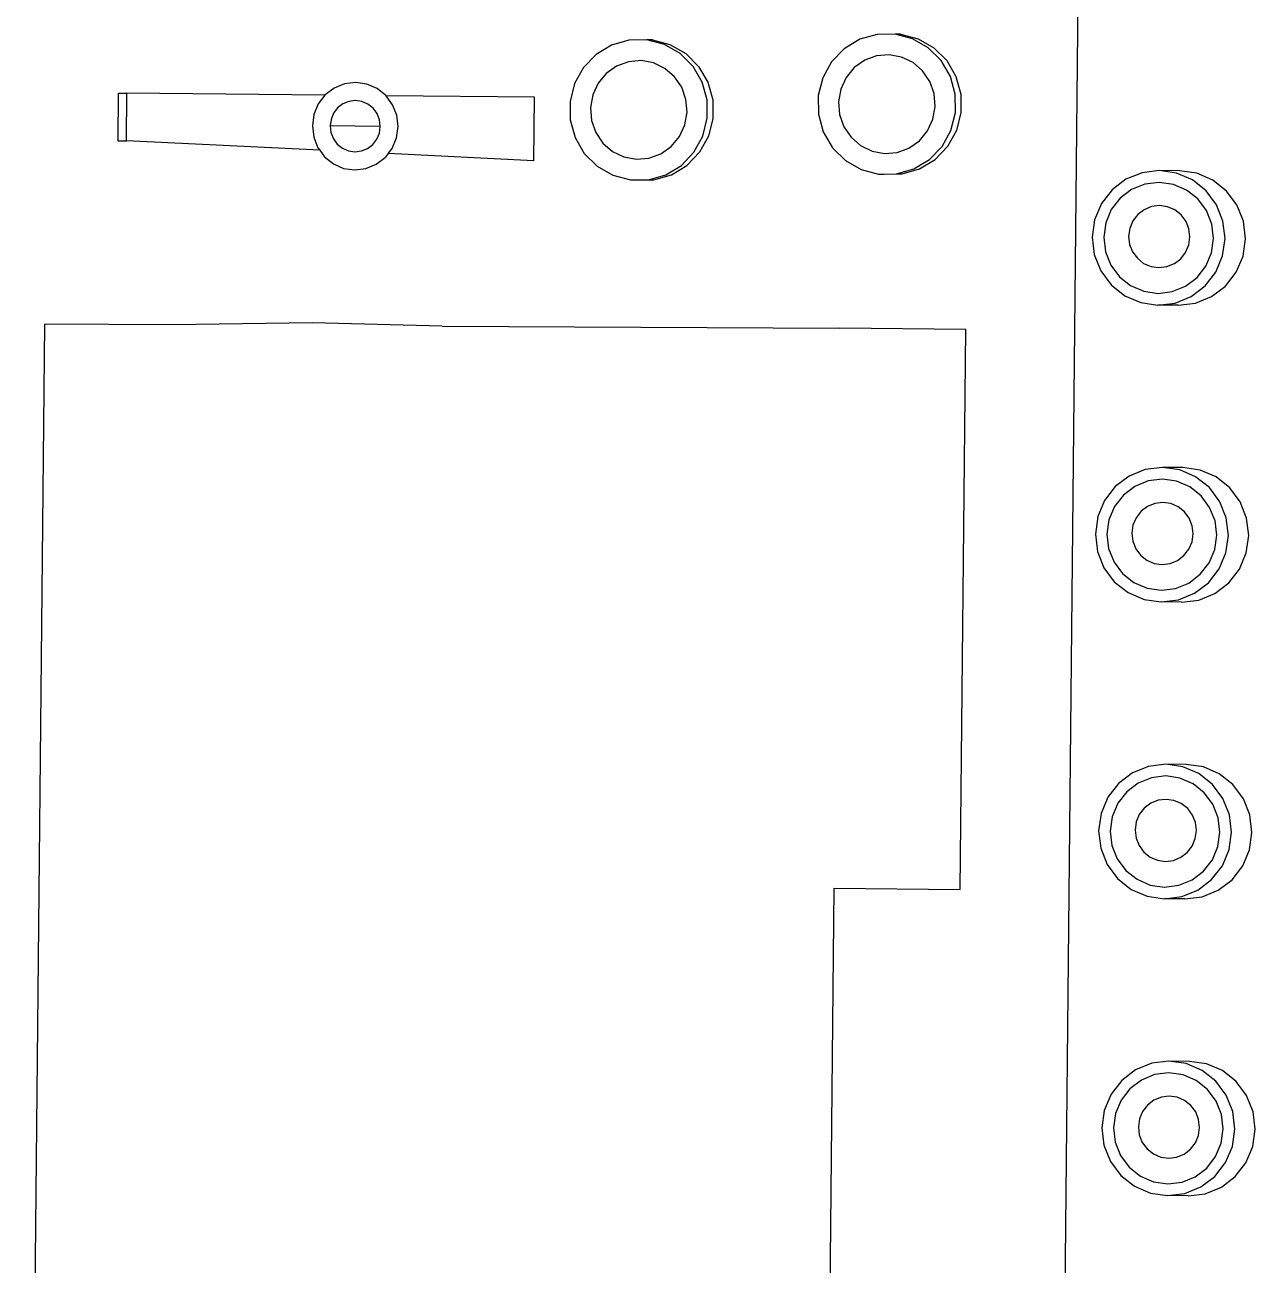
# Model space of a CAD drawing. Extents: x 3485972 to 3601240, y -673889 to -591207.
# Drawn here: x 3499868.2 to 3500007.3, y -607807.1 to -607666.9 of the extents above; entities that cross this region are included whole.
import ezdxf

# ---------------------------------------------------------------- set-up
doc = ezdxf.new("R2010")
doc.units = 0
doc.header["$LTSCALE"] = 6
doc.header["$MEASUREMENT"] = 0
doc.layers.add('medical equipment', color=4, linetype='CONTINUOUS')

msp = doc.modelspace()

# ---------------------------------------------------------------- linework, layer by layer
at = {"layer": 'medical equipment'}
for p, q in [((3499987.56, -607629.8), (3499983.6, -608025.84)), ((3499936.48, -607668.59), (3499934.52, -607669.15)), ((3499938.52, -607668.57), (3499936.48, -607668.59)), ((3499940.5, -607669.08), (3499938.52, -607668.57)), ((3499939.15, -607668.57), (3499938.52, -607668.57)), ((3499939.15, -607668.57), (3499941.12, -607669.09)), ((3499962.57, -607668.5), (3499960.82, -607669.56)), ((3499964.54, -607667.94), (3499962.57, -607668.5)), ((3499966.58, -607667.92), (3499964.54, -607667.94)), ((3499968.56, -607668.43), (3499966.58, -607667.92)), ((3499967.2, -607667.92), (3499966.58, -607667.92)), ((3499967.2, -607667.92), (3499969.18, -607668.44)), ((3499970.33, -607669.45), (3499968.56, -607668.43)), ((3499969.18, -607668.44), (3499970.96, -607669.46)), ((3499932.76, -607670.21), (3499931.34, -607671.7)), ((3499934.52, -607669.15), (3499932.76, -607670.21)), ((3499942.28, -607670.1), (3499940.5, -607669.08)), ((3499941.12, -607669.09), (3499942.9, -607670.11)), ((3499943.73, -607671.56), (3499942.28, -607670.1)), ((3499942.9, -607670.11), (3499944.36, -607671.57)), ((3499960.82, -607669.56), (3499959.39, -607671.04)), ((3499965.91, -607670.26), (3499964.48, -607670.38)), ((3499967.31, -607670.51), (3499965.91, -607670.26)), ((3499971.79, -607670.91), (3499970.33, -607669.45)), ((3499970.96, -607669.46), (3499972.42, -607670.91)), ((3499931.34, -607671.7), (3499930.33, -607673.51)), ((3499935.08, -607671.52), (3499933.91, -607672.35)), ((3499936.43, -607671.03), (3499935.08, -607671.52)), ((3499937.85, -607670.91), (3499936.43, -607671.03)), ((3499939.25, -607671.17), (3499937.85, -607670.91)), ((3499940.55, -607671.79), (3499939.25, -607671.17)), ((3499944.77, -607673.35), (3499943.73, -607671.56)), ((3499944.36, -607671.57), (3499945.4, -607673.36)), ((3499959.39, -607671.04), (3499958.39, -607672.86)), ((3499961.96, -607671.7), (3499961.04, -607672.81)), ((3499963.14, -607670.87), (3499961.96, -607671.7)), ((3499964.48, -607670.38), (3499963.14, -607670.87)), ((3499968.6, -607671.14), (3499967.31, -607670.51)), ((3499969.69, -607672.08), (3499968.6, -607671.14)), ((3499972.83, -607672.7), (3499971.79, -607670.91)), ((3499972.42, -607670.91), (3499973.45, -607672.7)), ((3499933.91, -607672.35), (3499932.99, -607673.46)), ((3499941.64, -607672.73), (3499940.55, -607671.79)), ((3499942.45, -607673.92), (3499941.64, -607672.73)), ((3499958.39, -607672.86), (3499957.88, -607674.87)), ((3499961.04, -607672.81), (3499960.43, -607674.13)), ((3499970.5, -607673.27), (3499969.69, -607672.08)), ((3499973.38, -607674.7), (3499972.83, -607672.7)), ((3499973.45, -607672.7), (3499974, -607674.71)), ((3499903.14, -607674.02), (3499902.13, -607674.79)), ((3499904.32, -607673.53), (3499903.14, -607674.02)), ((3499905.58, -607673.38), (3499904.32, -607673.53)), ((3499906.83, -607673.56), (3499905.58, -607673.38)), ((3499907.99, -607674.06), (3499906.83, -607673.56)), ((3499908.99, -607674.86), (3499907.99, -607674.06)), ((3499930.33, -607673.51), (3499929.83, -607675.52)), ((3499932.99, -607673.46), (3499932.38, -607674.78)), ((3499942.93, -607675.3), (3499942.45, -607673.92)), ((3499945.32, -607675.35), (3499944.77, -607673.35)), ((3499945.4, -607673.36), (3499945.95, -607675.36)), ((3499960.43, -607674.13), (3499960.18, -607675.56)), ((3499970.99, -607674.64), (3499970.5, -607673.27)), ((3499878.72, -607679.96), (3499878.77, -607674.58)), ((3499878.77, -607674.58), (3499879.71, -607674.59)), ((3499879.66, -607679.97), (3499879.71, -607674.59)), ((3499902.11, -607674.81), (3499879.71, -607674.59)), ((3499901.35, -607675.81), (3499900.86, -607677)), ((3499902.11, -607674.81), (3499901.35, -607675.81)), ((3499902.13, -607674.79), (3499902.11, -607674.81)), ((3499904.13, -607675.81), (3499903.54, -607676.26)), ((3499904.82, -607675.52), (3499904.13, -607675.81)), ((3499905.56, -607675.43), (3499904.82, -607675.52)), ((3499906.29, -607675.54), (3499905.56, -607675.43)), ((3499906.97, -607675.83), (3499906.29, -607675.54)), ((3499907.55, -607676.3), (3499906.97, -607675.83)), ((3499909.01, -607674.88), (3499908.99, -607674.86)), ((3499925.81, -607675.05), (3499909.01, -607674.88)), ((3499909.75, -607675.89), (3499909.01, -607674.88)), ((3499910.22, -607677.09), (3499909.75, -607675.89)), ((3499925.74, -607682.22), (3499925.81, -607675.05)), ((3499929.83, -607675.52), (3499929.85, -607677.6)), ((3499932.38, -607674.78), (3499932.12, -607676.21)), ((3499943.05, -607676.75), (3499942.93, -607675.3)), ((3499945.34, -607677.43), (3499945.32, -607675.35)), ((3499945.95, -607675.36), (3499945.97, -607677.44)), ((3499957.88, -607674.87), (3499957.9, -607676.95)), ((3499960.18, -607675.56), (3499960.29, -607677.01)), ((3499971.1, -607676.1), (3499970.99, -607674.64)), ((3499973.4, -607676.78), (3499973.38, -607674.7)), ((3499974, -607674.71), (3499974.02, -607676.79)), ((3499900.86, -607677), (3499900.68, -607678.27)), ((3499903.09, -607676.85), (3499902.8, -607677.55)), ((3499903.54, -607676.26), (3499903.09, -607676.85)), ((3499908, -607676.9), (3499907.55, -607676.3)), ((3499908.27, -607677.6), (3499908, -607676.9)), ((3499910.38, -607678.37), (3499910.22, -607677.09)), ((3499932.12, -607676.21), (3499932.24, -607677.66)), ((3499942.79, -607678.18), (3499943.05, -607676.75)), ((3499957.9, -607676.95), (3499958.45, -607678.96)), ((3499960.29, -607677.01), (3499960.78, -607678.38)), ((3499970.85, -607677.53), (3499971.1, -607676.1)), ((3499972.89, -607678.8), (3499973.4, -607676.78)), ((3499974.02, -607676.79), (3499973.52, -607678.8)), ((3499900.68, -607678.27), (3499900.83, -607679.56)), ((3499902.8, -607677.55), (3499902.69, -607678.29)), ((3499902.69, -607678.29), (3499902.78, -607679.04)), ((3499908.36, -607678.35), (3499902.69, -607678.29)), ((3499908.26, -607679.1), (3499908.36, -607678.35)), ((3499908.36, -607678.35), (3499908.27, -607677.6)), ((3499910.2, -607679.65), (3499910.38, -607678.37)), ((3499929.85, -607677.6), (3499930.4, -607679.61)), ((3499932.24, -607677.66), (3499932.72, -607679.03)), ((3499942.18, -607679.5), (3499942.79, -607678.18)), ((3499944.83, -607679.45), (3499945.34, -607677.43)), ((3499945.97, -607677.44), (3499945.46, -607679.45)), ((3499960.78, -607678.38), (3499961.59, -607679.58)), ((3499970.24, -607678.85), (3499970.85, -607677.53)), ((3499878.72, -607679.96), (3499879.66, -607679.97)), ((3499901.51, -607681.03), (3499879.66, -607679.97)), ((3499900.83, -607679.56), (3499901.3, -607680.75)), ((3499902.78, -607679.04), (3499903.06, -607679.74)), ((3499903.06, -607679.74), (3499903.5, -607680.35)), ((3499907.51, -607680.39), (3499907.97, -607679.79)), ((3499907.97, -607679.79), (3499908.26, -607679.1)), ((3499909.7, -607680.84), (3499910.2, -607679.65)), ((3499930.4, -607679.61), (3499931.43, -607681.4)), ((3499932.72, -607679.03), (3499933.53, -607680.23)), ((3499941.26, -607680.61), (3499942.18, -607679.5)), ((3499943.83, -607681.26), (3499944.83, -607679.45)), ((3499945.46, -607679.45), (3499944.46, -607681.27)), ((3499958.45, -607678.96), (3499959.49, -607680.75)), ((3499961.59, -607679.58), (3499962.68, -607680.52)), ((3499968.14, -607680.79), (3499969.32, -607679.96)), ((3499969.32, -607679.96), (3499970.24, -607678.85)), ((3499971.89, -607680.61), (3499972.89, -607678.8)), ((3499973.52, -607678.8), (3499972.51, -607680.62)), ((3499901.3, -607680.75), (3499901.51, -607681.03)), ((3499901.51, -607681.03), (3499902.06, -607681.79)), ((3499903.5, -607680.35), (3499904.08, -607680.81)), ((3499904.08, -607680.81), (3499904.77, -607681.11)), ((3499904.77, -607681.11), (3499905.5, -607681.21)), ((3499905.5, -607681.21), (3499906.23, -607681.12)), ((3499906.23, -607681.12), (3499906.92, -607680.84)), ((3499906.92, -607680.84), (3499907.51, -607680.39)), ((3499909.26, -607681.41), (3499908.92, -607681.85)), ((3499909.26, -607681.41), (3499909.7, -607680.84)), ((3499925.74, -607682.22), (3499909.26, -607681.41)), ((3499925.74, -607682.25), (3499909.26, -607681.41)), ((3499931.43, -607681.4), (3499932.89, -607682.85)), ((3499933.53, -607680.23), (3499934.62, -607681.17)), ((3499934.62, -607681.17), (3499935.91, -607681.79)), ((3499938.74, -607681.93), (3499940.09, -607681.44)), ((3499940.09, -607681.44), (3499941.26, -607680.61)), ((3499942.41, -607682.75), (3499943.83, -607681.26)), ((3499944.46, -607681.27), (3499943.03, -607682.75)), ((3499959.49, -607680.75), (3499960.95, -607682.2)), ((3499962.68, -607680.52), (3499963.97, -607681.14)), ((3499963.97, -607681.14), (3499965.38, -607681.4)), ((3499965.38, -607681.4), (3499966.8, -607681.28)), ((3499966.8, -607681.28), (3499968.14, -607680.79)), ((3499970.46, -607682.1), (3499971.89, -607680.61)), ((3499972.51, -607680.62), (3499971.09, -607682.1)), ((3499902.06, -607681.79), (3499903.06, -607682.58)), ((3499903.06, -607682.58), (3499904.22, -607683.09)), ((3499906.73, -607683.11), (3499907.91, -607682.63)), ((3499907.91, -607682.63), (3499908.92, -607681.85)), ((3499925.74, -607682.25), (3499925.74, -607682.22)), ((3499932.89, -607682.85), (3499934.67, -607683.87)), ((3499935.91, -607681.79), (3499937.32, -607682.05)), ((3499937.32, -607682.05), (3499938.74, -607681.93)), ((3499940.65, -607683.81), (3499942.41, -607682.75)), ((3499941.28, -607683.81), (3499943.03, -607682.75)), ((3499960.95, -607682.2), (3499962.73, -607683.22)), ((3499968.71, -607683.16), (3499970.46, -607682.1)), ((3499969.33, -607683.16), (3499971.09, -607682.1)), ((3499904.22, -607683.09), (3499905.48, -607683.27)), ((3499905.48, -607683.27), (3499906.73, -607683.11)), ((3499934.67, -607683.87), (3499936.65, -607684.39)), ((3499938.69, -607684.37), (3499940.65, -607683.81)), ((3499939.31, -607684.37), (3499941.28, -607683.81)), ((3499962.73, -607683.22), (3499964.7, -607683.74)), ((3499964.7, -607683.74), (3499965.28, -607683.73)), ((3499965.28, -607683.73), (3499965.33, -607683.75)), ((3499965.33, -607683.75), (3499966.74, -607683.72)), ((3499966.74, -607683.72), (3499968.71, -607683.16)), ((3499966.74, -607683.72), (3499967.37, -607683.72)), ((3499967.37, -607683.72), (3499969.33, -607683.16)), ((3499992.68, -607684.32), (3499991.11, -607685.52)), ((3499994.5, -607683.58), (3499992.68, -607684.32)), ((3499996.45, -607683.34), (3499994.5, -607683.58)), ((3499998.39, -607683.62), (3499996.45, -607683.34)), ((3499998.75, -607683.37), (3499996.45, -607683.34)), ((3500000.2, -607684.4), (3499998.39, -607683.62)), ((3500000.69, -607683.65), (3499998.75, -607683.37)), ((3500002.5, -607684.42), (3500000.69, -607683.65)), ((3499936.65, -607684.39), (3499937.22, -607684.38)), ((3499937.22, -607684.38), (3499937.27, -607684.4)), ((3499937.27, -607684.4), (3499938.69, -607684.37)), ((3499938.69, -607684.37), (3499939.31, -607684.37)), ((3499991.11, -607685.52), (3499989.9, -607687.08)), ((3499993.32, -607685.48), (3499992.02, -607686.46)), ((3499994.82, -607684.87), (3499993.32, -607685.48)), ((3499996.43, -607684.67), (3499994.82, -607684.87)), ((3499998.04, -607684.9), (3499996.43, -607684.67)), ((3499999.53, -607685.54), (3499998.04, -607684.9)), ((3500000.8, -607686.55), (3499999.53, -607685.54)), ((3500001.74, -607685.62), (3500000.2, -607684.4)), ((3500002.92, -607687.21), (3500001.74, -607685.62)), ((3500004.04, -607685.65), (3500002.5, -607684.42)), ((3500005.22, -607687.23), (3500004.04, -607685.65)), ((3499989.9, -607687.08), (3499989.13, -607688.91)), ((3499992.02, -607686.46), (3499991.02, -607687.75)), ((3500001.78, -607687.86), (3500000.8, -607686.55)), ((3499991.02, -607687.75), (3499990.39, -607689.26)), ((3499994.02, -607688.31), (3499993.46, -607689.03)), ((3499994.74, -607687.76), (3499994.02, -607688.31)), ((3499995.58, -607687.41), (3499994.74, -607687.76)), ((3499996.48, -607687.3), (3499995.58, -607687.41)), ((3499997.38, -607687.43), (3499996.48, -607687.3)), ((3499998.21, -607687.79), (3499997.38, -607687.43)), ((3499998.92, -607688.35), (3499998.21, -607687.79)), ((3499999.47, -607689.09), (3499998.92, -607688.35)), ((3500002.38, -607689.38), (3500001.78, -607687.86)), ((3500003.65, -607689.05), (3500002.92, -607687.21)), ((3500005.96, -607689.07), (3500005.22, -607687.23)), ((3499989.13, -607688.91), (3499988.85, -607690.87)), ((3499990.39, -607689.26), (3499990.16, -607690.88)), ((3499993.11, -607689.87), (3499992.98, -607690.77)), ((3499993.46, -607689.03), (3499993.11, -607689.87)), ((3499999.8, -607689.93), (3499999.47, -607689.09)), ((3499999.91, -607690.84), (3499999.8, -607689.93)), ((3500002.58, -607691.01), (3500002.38, -607689.38)), ((3500003.89, -607691.02), (3500003.65, -607689.05)), ((3500006.19, -607691.04), (3500005.96, -607689.07)), ((3499988.85, -607690.87), (3499989.09, -607692.84)), ((3499990.16, -607690.88), (3499990.36, -607692.51)), ((3499992.98, -607690.77), (3499993.09, -607691.68)), ((3499999.79, -607691.75), (3499999.91, -607690.84)), ((3500002.35, -607692.63), (3500002.58, -607691.01)), ((3500003.61, -607692.99), (3500003.89, -607691.02)), ((3500005.92, -607693.01), (3500006.19, -607691.04)), ((3499990.36, -607692.51), (3499990.96, -607694.03)), ((3499993.09, -607691.68), (3499993.43, -607692.53)), ((3499993.43, -607692.53), (3499993.97, -607693.26)), ((3499998.87, -607693.31), (3499999.43, -607692.59)), ((3499999.43, -607692.59), (3499999.79, -607691.75)), ((3500001.71, -607694.14), (3500002.35, -607692.63)), ((3499989.09, -607692.84), (3499989.82, -607694.68)), ((3499990.96, -607694.03), (3499991.93, -607695.34)), ((3499993.97, -607693.26), (3499994.68, -607693.83)), ((3499994.68, -607693.83), (3499995.52, -607694.18)), ((3499997.31, -607694.2), (3499998.15, -607693.86)), ((3499998.15, -607693.86), (3499998.87, -607693.31)), ((3500000.72, -607695.43), (3500001.71, -607694.14)), ((3500002.84, -607694.81), (3500003.61, -607692.99)), ((3500005.15, -607694.83), (3500005.92, -607693.01)), ((3499989.82, -607694.68), (3499991, -607696.27)), ((3499991.93, -607695.34), (3499993.21, -607696.35)), ((3499995.52, -607694.18), (3499996.41, -607694.31)), ((3499996.41, -607694.31), (3499997.31, -607694.2)), ((3499999.42, -607696.41), (3500000.72, -607695.43)), ((3500001.63, -607696.37), (3500002.84, -607694.81)), ((3500003.94, -607696.4), (3500005.15, -607694.83)), ((3499991, -607696.27), (3499992.54, -607697.49)), ((3499993.21, -607696.35), (3499994.7, -607696.99)), ((3499997.92, -607697.02), (3499999.42, -607696.41)), ((3500000.06, -607697.57), (3500001.63, -607696.37)), ((3500002.37, -607697.59), (3500003.94, -607696.4)), ((3499992.54, -607697.49), (3499994.35, -607698.27)), ((3499994.35, -607698.27), (3499996.29, -607698.55)), ((3499994.7, -607696.99), (3499996.31, -607697.22)), ((3499996.29, -607698.55), (3499998.24, -607698.31)), ((3499996.31, -607697.22), (3499997.92, -607697.02)), ((3499998.24, -607698.31), (3500000.06, -607697.57)), ((3499998.6, -607698.57), (3500000.55, -607698.33)), ((3500000.55, -607698.33), (3500002.37, -607697.59)), ((3499998.6, -607698.57), (3499996.29, -607698.55)), ((3499868.17, -607928.01), (3499870.44, -607700.69)), ((3499884.87, -607700.76), (3499870.44, -607700.69)), ((3499900.68, -607700.55), (3499884.87, -607700.76)), ((3499915.36, -607700.92), (3499900.68, -607700.55)), ((3499915.36, -607700.92), (3499960.28, -607701.14)), ((3499974.58, -607701.29), (3499960.28, -607701.14)), ((3499973.95, -607764.63), (3499974.58, -607701.29)), ((3499993.04, -607717.88), (3499991.47, -607719.07)), ((3499994.86, -607717.14), (3499993.04, -607717.88)), ((3499996.81, -607716.9), (3499994.86, -607717.14)), ((3499998.76, -607717.18), (3499996.81, -607716.9)), ((3499999.12, -607716.92), (3499996.81, -607716.9)), ((3500000.56, -607717.96), (3499998.76, -607717.18)), ((3500001.06, -607717.2), (3499999.12, -607716.92)), ((3500002.11, -607719.18), (3500000.56, -607717.96)), ((3500002.87, -607717.98), (3500001.06, -607717.2)), ((3500004.41, -607719.2), (3500002.87, -607717.98)), ((3499991.47, -607719.07), (3499990.26, -607720.64)), ((3499993.69, -607719.04), (3499992.39, -607720.02)), ((3499995.19, -607718.42), (3499993.69, -607719.04)), ((3499996.8, -607718.23), (3499995.19, -607718.42)), ((3499998.4, -607718.46), (3499996.8, -607718.23)), ((3499999.89, -607719.1), (3499998.4, -607718.46)), ((3500001.17, -607720.11), (3499999.89, -607719.1)), ((3500003.29, -607720.77), (3500002.11, -607719.18)), ((3500005.59, -607720.79), (3500004.41, -607719.2)), ((3499990.26, -607720.64), (3499989.49, -607722.46)), ((3499992.39, -607720.02), (3499991.39, -607721.31)), ((3500002.14, -607721.42), (3500001.17, -607720.11)), ((3500004.02, -607722.61), (3500003.29, -607720.77)), ((3500006.32, -607722.63), (3500005.59, -607720.79)), ((3499991.39, -607721.31), (3499990.76, -607722.82)), ((3499994.39, -607721.86), (3499993.83, -607722.58)), ((3499995.11, -607721.31), (3499994.39, -607721.86)), ((3499995.95, -607720.97), (3499995.11, -607721.31)), ((3499996.85, -607720.86), (3499995.95, -607720.97)), ((3499997.74, -607720.99), (3499996.85, -607720.86)), ((3499998.58, -607721.35), (3499997.74, -607720.99)), ((3499999.29, -607721.91), (3499998.58, -607721.35)), ((3499999.83, -607722.64), (3499999.29, -607721.91)), ((3500002.75, -607722.94), (3500002.14, -607721.42)), ((3499989.49, -607722.46), (3499989.22, -607724.43)), ((3499990.76, -607722.82), (3499990.53, -607724.44)), ((3499993.47, -607723.42), (3499993.35, -607724.33)), ((3499993.83, -607722.58), (3499993.47, -607723.42)), ((3500000.17, -607723.49), (3499999.83, -607722.64)), ((3500000.28, -607724.4), (3500000.17, -607723.49)), ((3500002.94, -607724.56), (3500002.75, -607722.94)), ((3500004.26, -607724.58), (3500004.02, -607722.61)), ((3500006.56, -607724.6), (3500006.32, -607722.63)), ((3499989.22, -607724.43), (3499989.45, -607726.4)), ((3499990.53, -607724.44), (3499990.72, -607726.07)), ((3499993.35, -607724.33), (3499993.45, -607725.24)), ((3500000.15, -607725.31), (3500000.28, -607724.4)), ((3500002.72, -607726.19), (3500002.94, -607724.56)), ((3500003.98, -607726.54), (3500004.26, -607724.58)), ((3500006.28, -607726.57), (3500006.56, -607724.6)), ((3499989.45, -607726.4), (3499990.19, -607728.24)), ((3499990.72, -607726.07), (3499991.33, -607727.59)), ((3499993.45, -607725.24), (3499993.79, -607726.09)), ((3499993.79, -607726.09), (3499994.34, -607726.82)), ((3499999.24, -607726.87), (3499999.8, -607726.15)), ((3499999.8, -607726.15), (3500000.15, -607725.31)), ((3500002.08, -607727.69), (3500002.72, -607726.19)), ((3499991.33, -607727.59), (3499992.3, -607728.9)), ((3499994.34, -607726.82), (3499995.05, -607727.38)), ((3499995.05, -607727.38), (3499995.88, -607727.74)), ((3499995.88, -607727.74), (3499996.78, -607727.87)), ((3499996.78, -607727.87), (3499997.68, -607727.76)), ((3499997.68, -607727.76), (3499998.52, -607727.42)), ((3499998.52, -607727.42), (3499999.24, -607726.87)), ((3500001.08, -607728.98), (3500002.08, -607727.69)), ((3500003.21, -607728.37), (3500003.98, -607726.54)), ((3500005.51, -607728.39), (3500006.28, -607726.57)), ((3499990.19, -607728.24), (3499991.36, -607729.82)), ((3499992.3, -607728.9), (3499993.58, -607729.91)), ((3499999.79, -607729.97), (3500001.08, -607728.98)), ((3500002, -607729.93), (3500003.21, -607728.37)), ((3500004.3, -607729.95), (3500005.51, -607728.39)), ((3499991.36, -607729.82), (3499992.91, -607731.05)), ((3499993.58, -607729.91), (3499995.07, -607730.55)), ((3499995.07, -607730.55), (3499996.67, -607730.78)), ((3499996.67, -607730.78), (3499998.28, -607730.58)), ((3499998.28, -607730.58), (3499999.79, -607729.97)), ((3500000.43, -607731.12), (3500002, -607729.93)), ((3500002.73, -607731.15), (3500004.3, -607729.95)), ((3499992.91, -607731.05), (3499994.72, -607731.83)), ((3499994.72, -607731.83), (3499996.66, -607732.1)), ((3499996.66, -607732.1), (3499998.61, -607731.86)), ((3499998.61, -607731.86), (3500000.43, -607731.12)), ((3499998.96, -607732.13), (3500000.91, -607731.89)), ((3500000.91, -607731.89), (3500002.73, -607731.15)), ((3499998.96, -607732.13), (3499996.66, -607732.1)), ((3499993.41, -607751.44), (3499991.84, -607752.63)), ((3499995.23, -607750.7), (3499993.41, -607751.44)), ((3499997.18, -607750.46), (3499995.23, -607750.7)), ((3499999.12, -607750.74), (3499997.18, -607750.46)), ((3499999.48, -607750.48), (3499997.18, -607750.46)), ((3500000.93, -607751.51), (3499999.12, -607750.74)), ((3500001.43, -607750.76), (3499999.48, -607750.48)), ((3500002.47, -607752.74), (3500000.93, -607751.51)), ((3500003.23, -607751.54), (3500001.43, -607750.76)), ((3500004.78, -607752.76), (3500003.23, -607751.54)), ((3499991.84, -607752.63), (3499990.63, -607754.19)), ((3499994.05, -607752.59), (3499992.76, -607753.58)), ((3499995.56, -607751.98), (3499994.05, -607752.59)), ((3499997.17, -607751.78), (3499995.56, -607751.98)), ((3499998.77, -607752.01), (3499997.17, -607751.78)), ((3500000.26, -607752.66), (3499998.77, -607752.01)), ((3500001.54, -607753.67), (3500000.26, -607752.66)), ((3500003.65, -607754.32), (3500002.47, -607752.74)), ((3500005.96, -607754.35), (3500004.78, -607752.76)), ((3499990.63, -607754.19), (3499989.86, -607756.02)), ((3499992.76, -607753.58), (3499991.76, -607754.87)), ((3499997.21, -607754.42), (3499996.32, -607754.53)), ((3499998.11, -607754.55), (3499997.21, -607754.42)), ((3500002.51, -607754.98), (3500001.54, -607753.67)), ((3500004.39, -607756.16), (3500003.65, -607754.32)), ((3500006.69, -607756.19), (3500005.96, -607754.35)), ((3499991.76, -607754.87), (3499991.12, -607756.38)), ((3499994.75, -607755.42), (3499994.19, -607756.14)), ((3499995.48, -607754.87), (3499994.75, -607755.42)), ((3499996.32, -607754.53), (3499995.48, -607754.87)), ((3499998.94, -607754.9), (3499998.11, -607754.55)), ((3499999.66, -607755.47), (3499998.94, -607754.9)), ((3500000.2, -607756.2), (3499999.66, -607755.47)), ((3500003.12, -607756.5), (3500002.51, -607754.98)), ((3499989.86, -607756.02), (3499989.58, -607757.98)), ((3499991.12, -607756.38), (3499990.89, -607758)), ((3499993.84, -607756.98), (3499993.71, -607757.89)), ((3499994.19, -607756.14), (3499993.84, -607756.98)), ((3500000.54, -607757.05), (3500000.2, -607756.2)), ((3500000.65, -607757.96), (3500000.54, -607757.05)), ((3500003.31, -607758.12), (3500003.12, -607756.5)), ((3500004.62, -607758.13), (3500004.39, -607756.16)), ((3500006.93, -607758.16), (3500006.69, -607756.19)), ((3499989.58, -607757.98), (3499989.82, -607759.95)), ((3499990.89, -607758), (3499991.09, -607759.62)), ((3499993.71, -607757.89), (3499993.82, -607758.8)), ((3500000.52, -607758.86), (3500000.65, -607757.96)), ((3500003.08, -607759.74), (3500003.31, -607758.12)), ((3500004.35, -607760.1), (3500004.62, -607758.13)), ((3500006.65, -607760.12), (3500006.93, -607758.16)), ((3499989.82, -607759.95), (3499990.55, -607761.8)), ((3499991.09, -607759.62), (3499991.69, -607761.14)), ((3499993.82, -607758.8), (3499994.16, -607759.64)), ((3499994.16, -607759.64), (3499994.7, -607760.38)), ((3499999.61, -607760.43), (3500000.16, -607759.7)), ((3500000.16, -607759.7), (3500000.52, -607758.86)), ((3500002.45, -607761.25), (3500003.08, -607759.74)), ((3499991.69, -607761.14), (3499992.67, -607762.45)), ((3499994.7, -607760.38), (3499995.42, -607760.94)), ((3499995.42, -607760.94), (3499996.25, -607761.3)), ((3499996.25, -607761.3), (3499997.14, -607761.43)), ((3499997.14, -607761.43), (3499998.04, -607761.32)), ((3499998.04, -607761.32), (3499998.88, -607760.97)), ((3499998.88, -607760.97), (3499999.61, -607760.43)), ((3500001.45, -607762.54), (3500002.45, -607761.25)), ((3500003.58, -607761.93), (3500004.35, -607760.1)), ((3500005.88, -607761.95), (3500006.65, -607760.12)), ((3499990.55, -607761.8), (3499991.73, -607763.38)), ((3499992.67, -607762.45), (3499993.94, -607763.46)), ((3500000.15, -607763.53), (3500001.45, -607762.54)), ((3500002.37, -607763.49), (3500003.58, -607761.93)), ((3500004.67, -607763.51), (3500005.88, -607761.95)), ((3499991.73, -607763.38), (3499993.28, -607764.6)), ((3499993.94, -607763.46), (3499995.43, -607764.11)), ((3499995.43, -607764.11), (3499997.04, -607764.34)), ((3499997.04, -607764.34), (3499998.65, -607764.14)), ((3499998.65, -607764.14), (3500000.15, -607763.53)), ((3500000.8, -607764.68), (3500002.37, -607763.49)), ((3500003.1, -607764.7), (3500004.67, -607763.51)), ((3499959.65, -607764.48), (3499958.01, -607928.47)), ((3499959.65, -607764.48), (3499973.95, -607764.63)), ((3499993.28, -607764.6), (3499995.08, -607765.38)), ((3499995.08, -607765.38), (3499997.03, -607765.66)), ((3499997.03, -607765.66), (3499998.98, -607765.42)), ((3499999.33, -607765.68), (3499997.03, -607765.66)), ((3499998.98, -607765.42), (3500000.8, -607764.68)), ((3499999.33, -607765.68), (3500001.28, -607765.44)), ((3500001.28, -607765.44), (3500003.1, -607764.7)), ((3499993.77, -607785), (3499992.21, -607786.19)), ((3499995.6, -607784.25), (3499993.77, -607785)), ((3499997.54, -607784.02), (3499995.6, -607784.25)), ((3499999.49, -607784.29), (3499997.54, -607784.02)), ((3499999.85, -607784.04), (3499997.54, -607784.02)), ((3500001.29, -607785.07), (3499999.49, -607784.29)), ((3500001.79, -607784.32), (3499999.85, -607784.04)), ((3500002.84, -607786.29), (3500001.29, -607785.07)), ((3500003.6, -607785.09), (3500001.79, -607784.32)), ((3500005.14, -607786.32), (3500003.6, -607785.09)), ((3499992.21, -607786.19), (3499990.99, -607787.75)), ((3499994.42, -607786.15), (3499993.12, -607787.14)), ((3499995.92, -607785.54), (3499994.42, -607786.15)), ((3499997.53, -607785.34), (3499995.92, -607785.54)), ((3499999.14, -607785.57), (3499997.53, -607785.34)), ((3500000.63, -607786.21), (3499999.14, -607785.57)), ((3500001.9, -607787.22), (3500000.63, -607786.21)), ((3500004.02, -607787.88), (3500002.84, -607786.29)), ((3500006.32, -607787.9), (3500005.14, -607786.32)), ((3499990.99, -607787.75), (3499990.22, -607789.58)), ((3499993.12, -607787.14), (3499992.12, -607788.42)), ((3499996.68, -607788.09), (3499995.84, -607788.43)), ((3499997.58, -607787.98), (3499996.68, -607788.09)), ((3499998.48, -607788.1), (3499997.58, -607787.98)), ((3499999.31, -607788.46), (3499998.48, -607788.1)), ((3500002.88, -607788.53), (3500001.9, -607787.22)), ((3500004.75, -607789.72), (3500004.02, -607787.88)), ((3500007.06, -607789.75), (3500006.32, -607787.9)), ((3499992.12, -607788.42), (3499991.49, -607789.93)), ((3499995.12, -607788.98), (3499994.56, -607789.7)), ((3499995.84, -607788.43), (3499995.12, -607788.98)), ((3500000.02, -607789.03), (3499999.31, -607788.46)), ((3500000.57, -607789.76), (3500000.02, -607789.03)), ((3500003.48, -607790.05), (3500002.88, -607788.53)), ((3499990.22, -607789.58), (3499989.95, -607791.54)), ((3499991.49, -607789.93), (3499991.26, -607791.55)), ((3499994.21, -607790.54), (3499994.08, -607791.45)), ((3499994.56, -607789.7), (3499994.21, -607790.54)), ((3500000.9, -607790.61), (3500000.57, -607789.76)), ((3500001.01, -607791.51), (3500000.9, -607790.61)), ((3500003.68, -607791.68), (3500003.48, -607790.05)), ((3500004.99, -607791.69), (3500004.75, -607789.72)), ((3500007.29, -607791.72), (3500007.06, -607789.75)), ((3499989.95, -607791.54), (3499990.19, -607793.51)), ((3499991.26, -607791.55), (3499991.46, -607793.18)), ((3499994.08, -607791.45), (3499994.19, -607792.35)), ((3500000.89, -607792.42), (3500001.01, -607791.51)), ((3500003.45, -607793.3), (3500003.68, -607791.68)), ((3500004.71, -607793.66), (3500004.99, -607791.69)), ((3500007.02, -607793.68), (3500007.29, -607791.72)), ((3499990.19, -607793.51), (3499990.92, -607795.35)), ((3499991.46, -607793.18), (3499992.06, -607794.7)), ((3499994.19, -607792.35), (3499994.53, -607793.2)), ((3499994.53, -607793.2), (3499995.07, -607793.93)), ((3499999.97, -607793.98), (3500000.53, -607793.26)), ((3500000.53, -607793.26), (3500000.89, -607792.42)), ((3500002.81, -607794.81), (3500003.45, -607793.3)), ((3500003.94, -607795.48), (3500004.71, -607793.66)), ((3500006.25, -607795.51), (3500007.02, -607793.68)), ((3499992.06, -607794.7), (3499993.03, -607796.01)), ((3499995.07, -607793.93), (3499995.78, -607794.5)), ((3499995.78, -607794.5), (3499996.61, -607794.86)), ((3499996.61, -607794.86), (3499997.51, -607794.98)), ((3499997.51, -607794.98), (3499998.41, -607794.87)), ((3499998.41, -607794.87), (3499999.25, -607794.53)), ((3499999.25, -607794.53), (3499999.97, -607793.98)), ((3500001.81, -607796.1), (3500002.81, -607794.81)), ((3499990.92, -607795.35), (3499992.1, -607796.94)), ((3499993.03, -607796.01), (3499994.31, -607797.02)), ((3500000.52, -607797.08), (3500001.81, -607796.1)), ((3500002.73, -607797.04), (3500003.94, -607795.48)), ((3500005.04, -607797.07), (3500006.25, -607795.51)), ((3499992.1, -607796.94), (3499993.64, -607798.16)), ((3499994.31, -607797.02), (3499995.8, -607797.66)), ((3499995.8, -607797.66), (3499997.41, -607797.89)), ((3499997.41, -607797.89), (3499999.02, -607797.69)), ((3499999.02, -607797.69), (3500000.52, -607797.08)), ((3500001.16, -607798.24), (3500002.73, -607797.04)), ((3500003.47, -607798.26), (3500005.04, -607797.07)), ((3499993.64, -607798.16), (3499995.45, -607798.94)), ((3499995.45, -607798.94), (3499997.39, -607799.22)), ((3499997.39, -607799.22), (3499999.34, -607798.98)), ((3499999.7, -607799.24), (3499997.39, -607799.22)), ((3499999.34, -607798.98), (3500001.16, -607798.24)), ((3499999.7, -607799.24), (3500001.65, -607799)), ((3500001.65, -607799), (3500003.47, -607798.26))]:
    msp.add_line(p, q, dxfattribs=at)

doc.saveas('drawing.dxf')
